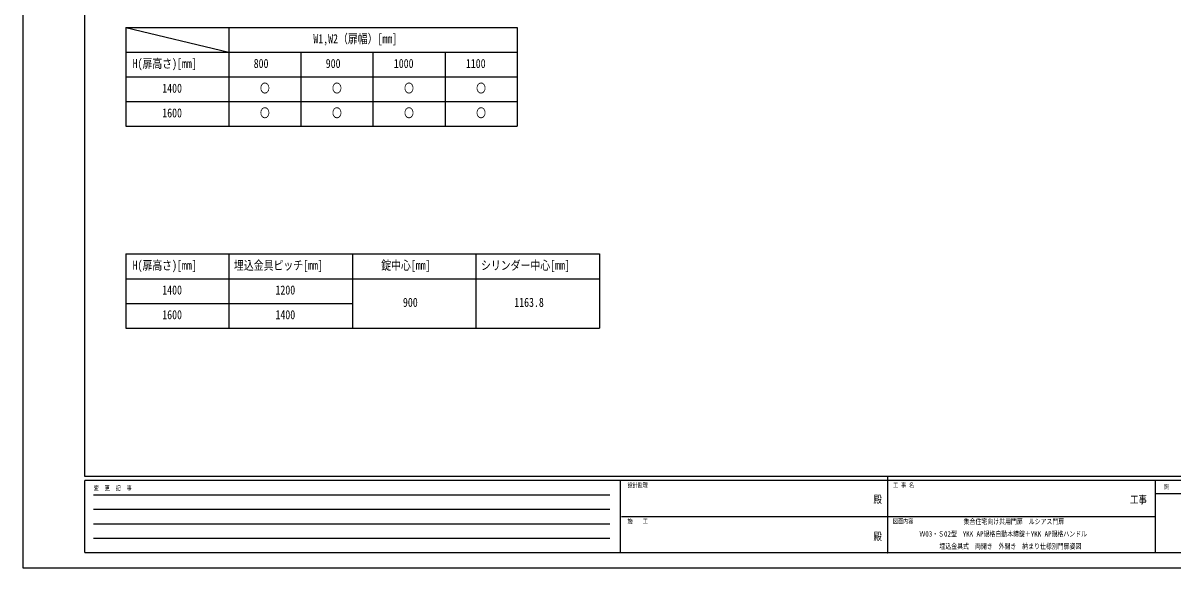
# Model space of a CAD drawing. Units: millimetres, scale not verified. Extents: x -4205 to 4205, y -2970 to 2970.
# Drawn here: x -4205 to 1381, y -2970 to -323 of the extents above; entities that cross this region are included whole.
import ezdxf
from ezdxf.enums import TextEntityAlignment as Align

# ---------------------------------------------------------------- set-up
doc = ezdxf.new("R2010")
doc.units = ezdxf.units.MM
doc.header["$LTSCALE"] = 10
doc.header["$PDMODE"] = 32
doc.header["$PDSIZE"] = 5
doc.layers.add('0-2_USER1', color=3, linetype='Continuous')
doc.layers.add('0-7_YKK_ZWAK', color=7, linetype='Continuous')
doc.styles.add('ＭＳ ゴシック', font='')
doc.styles.get('ＭＳ ゴシック').set_extended_font_data('MS Gothic')

msp = doc.modelspace()

# ---------------------------------------------------------------- linework, layer by layer
at = {"layer": '0-2_USER1'}
for p, q in [((-3704.98, -345), (-3204.98, -465)), ((-3704.98, -345), (-1804.98, -345)), ((-3704.98, -345), (-3704.98, -825)), ((-3204.98, -345), (-3204.98, -825)), ((-1804.98, -345), (-1804.98, -825)), ((-3704.98, -465), (-1804.98, -465)), ((-2854.98, -465), (-2854.98, -825)), ((-2504.98, -465), (-2504.98, -825)), ((-2154.98, -465), (-2154.98, -825)), ((-3704.98, -585), (-1804.98, -585)), ((-3704.98, -705), (-1804.98, -705)), ((-3704.98, -825), (-1804.98, -825)), ((-3704.98, -1445), (-1404.98, -1445)), ((-3704.98, -1445), (-3704.98, -1805)), ((-3204.98, -1445), (-3204.98, -1805)), ((-2604.98, -1445), (-2604.98, -1805)), ((-2004.98, -1445), (-2004.98, -1805)), ((-1404.98, -1445), (-1404.98, -1805)), ((-3704.98, -1565), (-1404.98, -1565)), ((-3704.98, -1685), (-2604.98, -1685)), ((-3704.98, -1805), (-1404.98, -1805))]:
    msp.add_line(p, q, dxfattribs=at)
at = {"layer": '0-7_YKK_ZWAK'}
for p, q in [((-3904.98, -2525), (-3904.98, 2775)), ((3895.02, -2525), (-3904.98, -2525)), ((-1304.98, -2545), (-3904.98, -2545)), ((-3904.98, -2895), (-3904.98, -2545)), ((-1304.98, -2545), (-1304.98, -2895)), ((-4.98, -2545), (-1304.98, -2545)), ((-4.98, -2525), (-4.98, -2895)), ((1295.02, -2545), (-4.98, -2545)), ((-3862.48, -2615), (-1354.98, -2615)), ((1985.02, -2610), (1295.02, -2610)), ((-3862.48, -2685), (-1354.98, -2685)), ((-1297.48, -2720), (-4.98, -2720)), ((-4.98, -2720), (1295.02, -2720)), ((-3862.48, -2755), (-1354.98, -2755)), ((-3862.48, -2825), (-1354.98, -2825)), ((-3904.98, -2895), (-1304.98, -2895)), ((-1304.98, -2895), (-4.98, -2895)), ((-4.98, -2895), (1295.02, -2895)), ((1295.02, -2895), (1985.02, -2895))]:
    msp.add_line(p, q, dxfattribs=at)
msp.add_lwpolyline([(-4205, -2970), (4205, -2970), (4205, 2970), (-4205, 2970)], close=True, dxfattribs=at)
msp.add_lwpolyline([(1985.02, -2545), (1295.02, -2545), (1295.02, -2895)], dxfattribs=at)
msp.add_point((-4.98, -2895), dxfattribs=at)

# ---------------------------------------------------------------- texts
at = {"layer": '0-2_USER1', "style": 'ＭＳ ゴシック', "width": 0.8}
for s, height, p in [('W1,W2（扉幅）[mm]', 43.99, (-2794.58, -434.53)), ('H(扉高さ)[mm]', 43.99, (-3672.58, -555)), ('800', 43.99, (-3084.38, -555)), ('900', 43.99, (-2734.38, -555)), ('1000', 43.99, (-2403.58, -555)), ('1100', 43.99, (-2053.58, -555)), ('〇', 43.99, (-3053.98, -675)), ('〇', 43.99, (-2703.98, -675)), ('〇', 43.99, (-2353.98, -675)), ('〇', 43.99, (-2003.98, -675)), ('1400', 43.99, (-3528.58, -675)), ('1600', 43.99, (-3528.58, -795)), ('〇', 43.99, (-3053.98, -795)), ('〇', 43.99, (-2703.98, -795)), ('〇', 43.99, (-2353.98, -795)), ('〇', 43.99, (-2003.98, -795)), ('H(扉高さ)[mm]', 43.99, (-3672.58, -1535)), ('埋込金具ピッチ[mm]', 43.99, (-3180.18, -1535)), ('錠中心[mm]', 43.99, (-2464.98, -1535)), ('シリンダー中心[mm]', 43.99, (-1980.18, -1535)), ('1400', 43.99, (-3528.58, -1655)), ('1200', 43.99, (-2978.58, -1655)), ('900', 43.99, (-2359.38, -1715)), ('1163.8', 43.99, (-1818.58, -1715)), ('1600', 43.99, (-3528.58, -1775)), ('1400', 43.99, (-2978.58, -1775)), ('集合住宅向け共用門扉\u3000ルシアス門扉', 25.66, (364.09, -2765)), ('Ｗ03・Ｓ02型\u3000YKK AP規格自動本締錠＋YKK AP規格ハンドル', 25.66, (149.42, -2825)), ('埋込金具式\u3000両開き\u3000外開き\u3000納まり仕様別門扉姿図', 25.66, (246.49, -2885))]:
    msp.add_text(s, height=height, dxfattribs=at).set_placement(p, align=Align.BOTTOM_LEFT)
at = {"layer": '0-7_YKK_ZWAK', "style": 'ＭＳ ゴシック', "width": 0.8}
for s, height, p in [('変  更  記  事', 21.99, (-3861.31, -2600)), ('設計監理', 21.99, (-1268.31, -2585)), ('工 事 名', 21.99, (21.27, -2585)), ('照     査', 21.99, (1336.42, -2592.5)), ('殿', 36.66, (-73.67, -2665.83)), ('工事', 36.66, (1172.33, -2667.46)), ('施\u3000\u3000工', 21.99, (-1268.31, -2760)), ('図面内容', 21.99, (21.27, -2760)), ('殿', 36.66, (-73.67, -2845.83))]:
    msp.add_text(s, height=height, dxfattribs=at).set_placement(p, align=Align.BOTTOM_LEFT)

doc.saveas('drawing.dxf')
